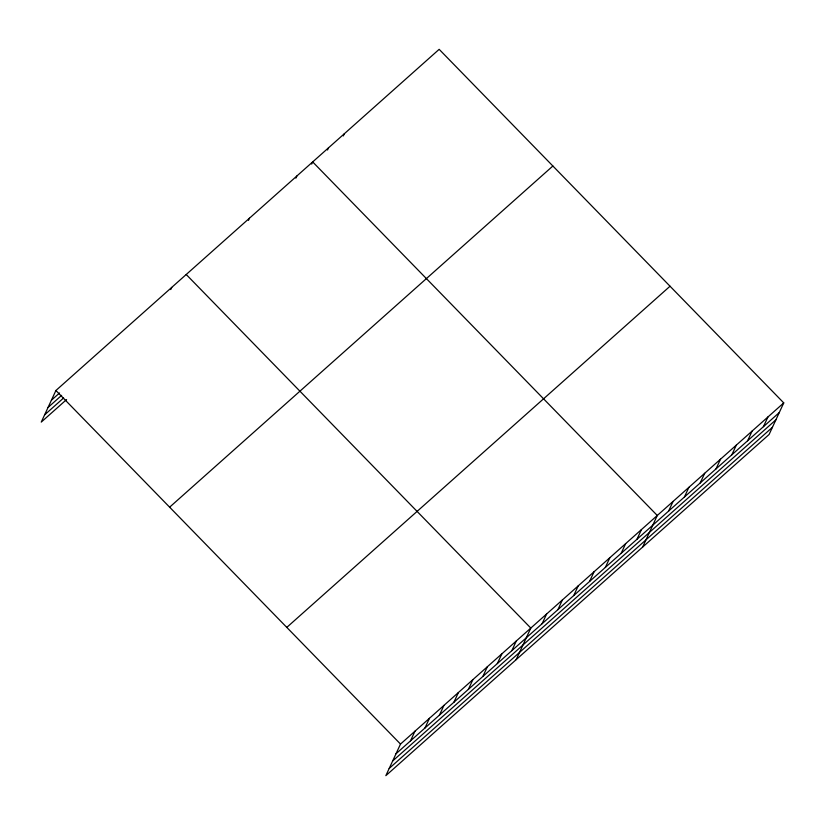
<?xml version="1.0" encoding="UTF-8"?>
<svg xmlns="http://www.w3.org/2000/svg" width="825" height="825" viewBox="0 0 825 825"><rect width="100%" height="100%" fill="white"/><g stroke="black" fill="none" stroke-linecap="round" stroke-linejoin="round"><path stroke-width="1.24" d="M783.75 402.899L400.507 744.067L385.842 775.665L769.086 434.497L783.75 402.899L439.158 49.335L55.914 390.503L41.25 422.101L66.588 399.548M170.734 289.554L171.744 287.399M248.449 220.378L249.459 218.213M295.876 178.159L296.876 175.993M311.685 164.082L312.685 161.917L657.278 515.481L642.613 547.078M327.494 150.006L328.494 147.85M343.303 135.939L344.303 133.774M410.468 740.902L414.985 731.177M424.947 728.011L429.464 718.297M439.426 715.12L443.943 705.406M453.905 702.24L458.422 692.515M468.383 689.349L472.9 679.625M482.862 676.459L487.379 666.734M497.341 663.568L501.858 653.854M511.82 650.678L516.326 640.963M516.141 659.67L530.805 628.072L186.223 274.508M542.107 623.721L546.614 613.996M557.917 609.644L562.423 599.93M573.726 595.567L578.232 585.853M589.535 581.501L594.041 571.777M605.344 567.425L609.85 557.7M621.153 553.348L625.659 543.634M636.962 539.282L641.468 529.557M668.58 511.129L673.087 501.414M684.389 497.062L688.896 487.338M700.198 482.986L704.705 473.261M716.007 468.909L720.514 459.195M731.816 454.833L736.323 445.118M747.625 440.767L752.132 431.042M763.424 426.69L767.941 416.965M51.408 400.228L59.544 392.978M48.056 407.447L61.627 395.361M44.602 414.882L63.608 397.97M169.63 507.179L552.874 166.011M286.791 627.392L670.034 286.223M395.99 753.792L779.233 412.613M392.638 761.011L775.892 419.832M389.194 768.446L772.437 427.278M55.914 390.503L400.507 744.067"/></g></svg>
